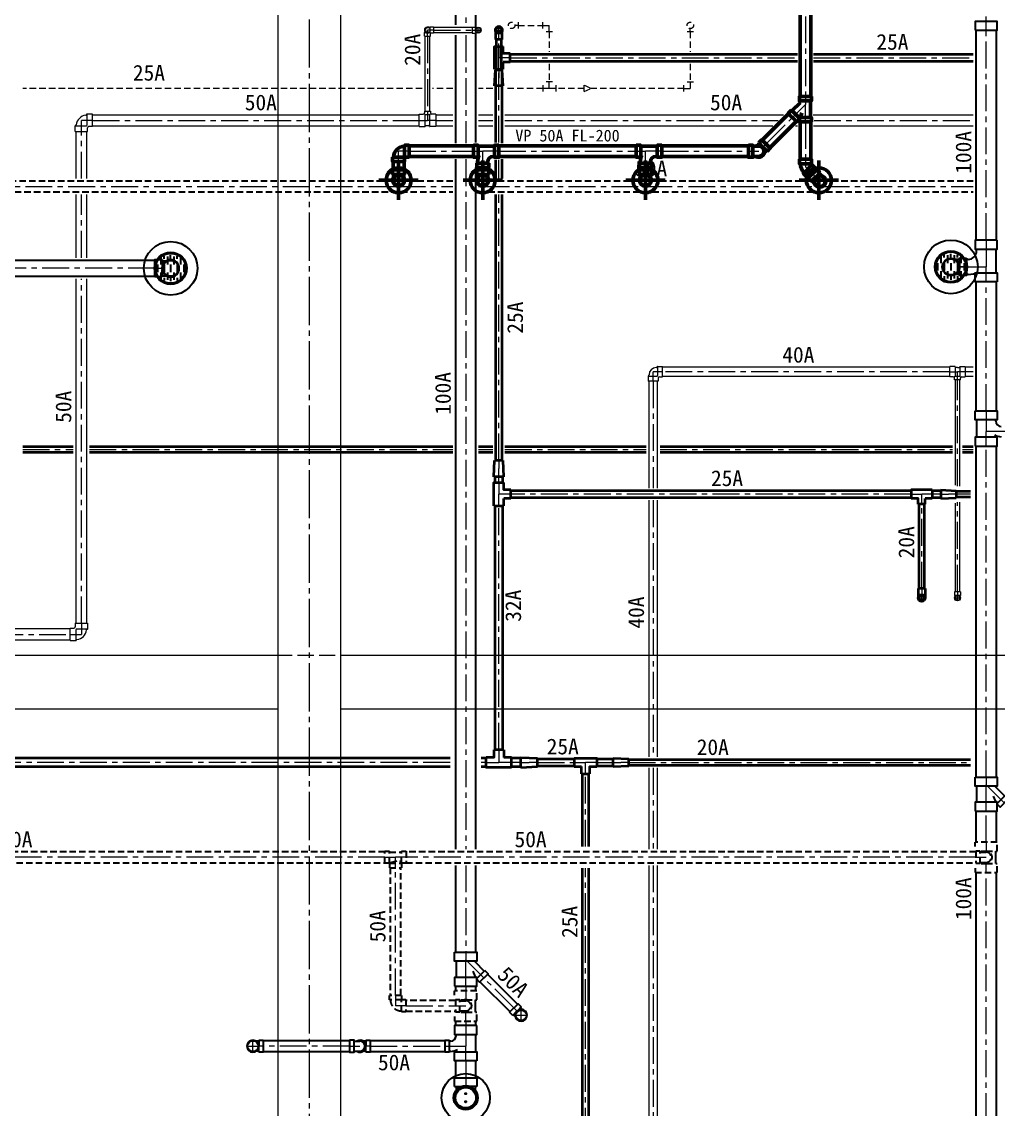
# Model space of a CAD drawing. Units: millimetres at full size. Extents: x -12803 to 120774, y -9413 to 101127.
# Drawn here: x 20602 to 26063, y 19707 to 25788 of the extents above; entities that cross this region are included whole.
import ezdxf
from ezdxf.enums import TextEntityAlignment as Align

# ---------------------------------------------------------------- set-up
doc = ezdxf.new("R2010")
doc.units = ezdxf.units.MM
doc.header["$LTSCALE"] = 30
for name, pattern in [('CHAIN1', [8, 5, -1, 1, -1]), ('CHAIN2', [12, 9, -1, 1, -1]), ('DASHED1', [1.8, 1.2, -0.6]), ('DASHED3', [4, 3, -1])]:
    doc.linetypes.add(name, pattern=pattern)
for name, color, linetype, lineweight in [('0-1_1-2', 7, 'Continuous', 15), ('0-9_1-1', 7, 'CHAIN2', 15), ('3-6_AIHO56-排水接続', 7, 'Continuous', 15), ('9-1_配管－汚水１：硬質塩ビ管（ＤＶ）', 2, 'Continuous', 30), ('9-2_配管－給湯１２：ＨＴＬＰ（ＵＸ）', 3, 'Continuous', 20), ('9-3_配管－給水３：ＶＬＰ(ＶＤ)', 7, 'Continuous', 15), ('9-4_配管－ガス３：ねじ込み', 3, 'Continuous', 20)]:
    doc.layers.add(name, color=color, linetype=linetype, lineweight=lineweight)
doc.styles.add('ＭＳ ゴシック', font='')
doc.styles.get('ＭＳ ゴシック').set_extended_font_data('MS Gothic')

# ---------------------------------------------------------------- blocks, each defined once
blk = doc.blocks.new('グループ部品-701')
at = {"layer": '3-6_AIHO56-排水接続', "color": 1, "lineweight": 60}
for p, q in [((22710, 24791.26), (22710, 25011.26)), ((23180, 24791.26), (23180, 25011.26)), ((24090, 24791.26), (24090, 25011.26)), ((25060, 24791.26), (25060, 25011.26)), ((22600, 24901.26), (22820, 24901.26)), ((23070, 24901.26), (23290, 24901.26)), ((23980, 24901.26), (24200, 24901.26)), ((24950, 24901.26), (25170, 24901.26))]:
    blk.add_line(p, q, dxfattribs=at)
for centre in [(22710, 24901.26), (23180, 24901.26), (24090, 24901.26), (25060, 24901.26)]:
    blk.add_circle(centre, 70, dxfattribs=at)

msp = doc.modelspace()

# ---------------------------------------------------------------- linework, layer by layer
at = {"layer": '0-1_1-2'}
for p, q in [((22035, 26371.26), (22035, 18871.26)), ((22385, 26371.26), (22385, 18871.26)), ((16385, 22246.26), (22035, 22246.26)), ((22385, 22246.26), (27035, 22246.26)), ((16385, 21946.26), (22035, 21946.26)), ((22385, 21946.26), (27035, 21946.26))]:
    msp.add_line(p, q, dxfattribs=at)
at = {"layer": '0-1_1-2', "linetype": 'DASHED3'}
msp.add_line((19985, 22246.26), (27410, 22246.26), dxfattribs=at)
at = {"layer": '0-9_1-1'}
msp.add_line((22210, 31201.26), (22210, 7187.12), dxfattribs=at)
at = {"layer": '9-1_配管－汚水１：硬質塩ビ管（ＤＶ）', "color": 1, "lineweight": 60}
for p, q in [((24955, 27017.91), (24955, 25369.82)), ((25015, 25369.82), (25015, 27017.91)), ((24909.62, 25289.89), (24956.4, 25336.66)), ((24956.4, 25336.66), (24956.4, 25344.82)), ((25013.6, 25344.82), (25013.6, 25252.82)), ((24890.95, 25273.2), (24743.6, 25125.85)), ((24953.53, 25245.97), (24906.16, 25293.35)), ((24950.07, 25249.44), (24956.4, 25255.77)), ((24956.4, 25255.77), (24965.58, 25277.94)), ((24956.4, 25252.82), (24956.4, 25255.77)), ((24786.03, 25083.42), (24933.38, 25230.77)), ((24955, 25227.82), (24955, 25019.26)), ((25015, 25019.26), (25015, 25227.82)), ((24723.45, 25110.65), (24741.13, 25128.32)), ((22768, 25030.12), (22768, 25097.12)), ((23129, 25093.62), (22768, 25093.62)), ((23246, 25092.22), (23154, 25092.22)), ((24039, 25093.62), (23271, 25093.62)), ((24156, 25092.22), (24064, 25092.22)), ((24665.81, 25093.62), (24181, 25093.62)), ((24690.81, 25092.12), (24723.81, 25092.12)), ((24726.99, 25107.11), (24716.1, 25096.23)), ((24723.45, 25110.65), (24743.06, 25091.03)), ((24770.83, 25063.27), (24751.22, 25082.88)), ((24767.29, 25066.8), (24756.41, 25055.92)), ((22676.5, 25030.62), (22743.5, 25030.62)), ((22680, 25005.62), (22680, 24959.26)), ((22740, 24959.26), (22740, 25005.62)), ((22743.5, 25005.62), (22743.5, 25030.62)), ((22768, 25033.62), (23129, 25033.62)), ((23146.5, 24997.62), (23213.5, 24997.62)), ((23151.33, 25005.21), (23151.33, 24997.62)), ((23154, 25035.02), (23157.64, 25035.02)), ((23208.52, 25005.1), (23208.52, 24997.62)), ((23238.44, 25035.02), (23246, 25035.02)), ((23271, 25033.62), (24039, 25033.62)), ((24056.5, 24997.62), (24123.5, 24997.62)), ((24061.33, 25005.21), (24061.33, 24997.62)), ((24064, 25035.02), (24067.64, 25035.02)), ((24118.52, 25005.1), (24118.52, 24997.62)), ((24148.44, 25035.02), (24156, 25035.02)), ((24181, 25033.62), (24665.81, 25033.62)), ((24690.81, 25035.12), (24723.81, 25035.12)), ((22676.5, 24934.26), (22676.5, 24959.26)), ((22676.5, 24934.26), (22704.23, 24934.26)), ((22681.5, 24934.26), (22681.5, 24918.87)), ((22743.5, 24934.26), (22715.77, 24934.26)), ((22738.5, 24934.26), (22738.5, 24918.87)), ((23146.5, 24934.26), (23146.5, 24959.26)), ((23146.5, 24934.26), (23174.23, 24934.26)), ((23150, 24972.62), (23150, 24959.26)), ((23151.5, 24934.26), (23151.5, 24918.87)), ((23213.5, 24934.26), (23185.77, 24934.26)), ((23208.5, 24934.26), (23208.5, 24918.87)), ((23210, 24959.26), (23210, 24972.62)), ((24056.5, 24934.26), (24056.5, 24959.26)), ((24056.5, 24934.26), (24084.23, 24934.26)), ((24060, 24972.62), (24060, 24959.26)), ((24061.5, 24934.26), (24061.5, 24918.87)), ((24123.5, 24934.26), (24095.77, 24934.26)), ((24118.5, 24934.26), (24118.5, 24918.87)), ((24120, 24959.26), (24120, 24972.62)), ((25045.46, 24958.23), (25036.62, 24967.07)), ((25065.61, 24943.03), (25043.96, 24921.38)), ((25062.07, 24939.49), (25072.96, 24928.61)), ((24994.19, 24924.65), (25003.03, 24915.81)), ((25018.23, 24895.65), (25000.56, 24913.33)), ((25018.23, 24895.65), (25039.88, 24917.3)), ((25021.77, 24899.19), (25032.65, 24888.3))]:
    msp.add_line(p, q, dxfattribs=at)
at = {"layer": '9-1_配管－汚水１：硬質塩ビ管（ＤＶ）', "color": 7, "linetype": 'CHAIN1', "lineweight": 15}
for p, q in [((24985, 27017.91), (24985, 25369.82)), ((23085, 26951.43), (23085, 25769.86)), ((25995.53, 25740.16), (25995.53, 25818.14)), ((25995.53, 24567.17), (25995.53, 25740.16)), ((23085, 25712.66), (23085, 25108.62)), ((24985, 25369.82), (24985, 25324.82)), ((24912.17, 25251.98), (24985, 25324.82)), ((24985, 25227.82), (24985, 25324.82)), ((24764.82, 25104.63), (24912.17, 25251.98)), ((24985, 25227.82), (24985, 25019.26)), ((22710, 25005.62), (22710, 25063.62)), ((22768, 25063.62), (22710, 25063.62)), ((22768, 25063.62), (23129, 25063.62)), ((23129, 25063.62), (23180, 25063.62)), ((23271, 25063.62), (23180, 25063.62)), ((23180, 24972.62), (23180, 25063.62)), ((23271, 25063.62), (24039, 25063.62)), ((24039, 25063.62), (24090, 25063.62)), ((24181, 25063.62), (24090, 25063.62)), ((24090, 24972.62), (24090, 25063.62)), ((24181, 25063.62), (24665.81, 25063.62)), ((24665.81, 25063.62), (24723.81, 25063.62)), ((24764.82, 25104.63), (24747.49, 25087.31)), ((22710, 24959.26), (22710, 25005.62)), ((23085, 25018.62), (23085, 21160.84)), ((24985, 25019.26), (24985, 24976.26)), ((22710, 24959.26), (22710, 24931.26)), ((22710, 24865.26), (22710, 24937.26)), ((23180, 24959.26), (23180, 24972.62)), ((23180, 24959.26), (23180, 24931.26)), ((23180, 24865.26), (23180, 24937.26)), ((24090, 24959.26), (24090, 24972.62)), ((24090, 24959.26), (24090, 24931.26)), ((24090, 24865.26), (24090, 24937.26)), ((25015.41, 24945.86), (24985, 24976.26)), ((25015.41, 24945.86), (25024.24, 24937.02)), ((25024.24, 24937.02), (25044.04, 24917.22)), ((25065.26, 24860.01), (25065.26, 24932.01)), ((22674, 24901.26), (22746, 24901.26)), ((23144, 24901.26), (23216, 24901.26)), ((24054, 24901.26), (24126, 24901.26)), ((25029.26, 24896.01), (25101.26, 24896.01)), ((25080.67, 24866.26), (25923.53, 24866.26)), ((25995.53, 24567.16), (25995.53, 24417.19)), ((21347, 24409.18), (18794.65, 24409.18)), ((21347, 24409.18), (21390.5, 24409.18)), ((25886.41, 24417.19), (25842.91, 24417.19)), ((25845.53, 24417.19), (25995.53, 24417.19)), ((25995.53, 24334.21), (25995.53, 24417.19)), ((25995.53, 23612.24), (25995.53, 24334.22)), ((25995.53, 23612.24), (25995.53, 23496.26)), ((25995.53, 23414.28), (25995.53, 23496.26)), ((26110.53, 23496.26), (25995.53, 23496.26)), ((25995.53, 21563.62), (25995.53, 23414.28)), ((25995.53, 21563.62), (25995.53, 21521.62)), ((25995.53, 21373.65), (25995.53, 21521.62)), ((26096.64, 21420.53), (25995.53, 21521.62)), ((25995.53, 21199.82), (25995.53, 21373.65)), ((25995.53, 21199.82), (25995.53, 21149.34)), ((22633.59, 21115.84), (19763.22, 21115.84)), ((22633.59, 21115.84), (22692.59, 21115.84)), ((22751.59, 21115.84), (22692.59, 21115.84)), ((22692.59, 21056.84), (22692.59, 21115.84)), ((25937.53, 21115.84), (22751.59, 21115.84)), ((25937.53, 21115.84), (25995.53, 21115.84)), ((22692.59, 20343.53), (22692.59, 21056.84)), ((23085, 21070.84), (23085, 20584.53)), ((25995.53, 21030.86), (25995.53, 21082.34)), ((25995.53, 17007.18), (25995.53, 21030.86)), ((23085, 20584.53), (23085, 20542.53)), ((23085, 20394.53), (23085, 20542.53)), ((23186.12, 20441.41), (23085, 20542.53)), ((23353.99, 20273.54), (23186.12, 20441.41)), ((23085, 20394.53), (23085, 20369.53)), ((22692.59, 20343.53), (22692.59, 20285.53)), ((23085, 20369.53), (23085, 20319.03)), ((22750.59, 20285.53), (22692.59, 20285.53)), ((22750.59, 20285.53), (23027, 20285.53)), ((23027, 20285.53), (23085, 20285.53)), ((23085, 20200.53), (23085, 20252.03)), ((23353.99, 20273.54), (23373.79, 20253.74)), ((23395, 20196.53), (23395, 20268.53)), ((23085, 20200.53), (23085, 20175.53)), ((23359, 20232.53), (23431, 20232.53)), ((23085, 20175.53), (23085, 20059.53)), ((21895, 20023.53), (21895, 20095.53)), ((21859, 20059.53), (21931, 20059.53)), ((21953, 20059.53), (21925, 20059.53)), ((22435.3, 20059.53), (21953, 20059.53)), ((22435.3, 20059.53), (22493.3, 20059.53)), ((22551.3, 20059.53), (22526.8, 20059.53)), ((22551.3, 20059.53), (22970, 20059.53)), ((22970, 20059.53), (23085, 20059.53)), ((23085, 19977.53), (23085, 20059.53)), ((23085, 19977.53), (23085, 19883.54)), ((23085, 19883.54), (23085, 19828.54))]:
    msp.add_line(p, q, dxfattribs=at)
at = {"layer": '9-1_配管－汚水１：硬質塩ビ管（ＤＶ）'}
for p, q in [((23028, 26951.43), (23028, 25769.86)), ((23142, 25757.59), (23142, 26951.43)), ((23142, 25112.12), (23142, 25724.94)), ((25938.53, 25740.16), (25938.53, 24567.17)), ((26052.53, 24567.17), (26052.53, 25740.16)), ((23028, 25712.66), (23028, 25108.62)), ((23028, 25018.62), (23028, 21160.84)), ((23142, 21160.84), (23142, 24972.62)), ((25941.62, 24505.52), (25941.62, 24517.19)), ((26049.42, 24517.19), (26049.42, 24384.19)), ((21347, 24453.68), (18794.65, 24453.68)), ((21379.33, 24472.05), (21379.33, 24430.3)), ((21387, 24457.68), (21387, 24416.13)), ((21387, 24451.18), (21410.75, 24451.18)), ((21397.89, 24461.81), (21397.89, 24476.45)), ((21416.44, 24475.59), (21416.44, 24430.3)), ((21416.44, 24444.18), (21416.44, 24447.91)), ((21435, 24461.81), (21435, 24481.81)), ((21453.56, 24475.59), (21453.56, 24430.3)), ((21453.56, 24444.18), (21453.56, 24447.91)), ((21472.11, 24461.81), (21472.11, 24476.45)), ((21490.67, 24472.05), (21490.67, 24430.3)), ((25742.74, 24480.06), (25742.74, 24438.31)), ((25761.3, 24469.82), (25761.3, 24484.46)), ((25779.85, 24483.6), (25779.85, 24438.31)), ((25779.85, 24452.19), (25779.85, 24455.92)), ((25798.41, 24469.82), (25798.41, 24489.82)), ((25816.96, 24483.6), (25816.96, 24438.31)), ((25816.96, 24452.19), (25816.96, 24455.92)), ((25846.41, 24459.19), (25822.66, 24459.19)), ((25835.52, 24469.82), (25835.52, 24484.46)), ((25846.41, 24465.69), (25886.41, 24465.69)), ((25846.41, 24465.69), (25846.41, 24424.14)), ((25854.08, 24480.06), (25854.08, 24438.31)), ((25885.53, 24368.69), (25885.53, 24465.69)), ((25895.38, 24459.28), (25885.53, 24459.28)), ((21360.78, 24430.06), (21360.78, 24388.31)), ((21379.33, 24385.9), (21379.33, 24344.15)), ((21387, 24360.68), (21387, 24402.24)), ((21397.89, 24430.06), (21397.89, 24388.31)), ((21416.44, 24385.9), (21416.44, 24344.15)), ((21435, 24430.06), (21435, 24388.31)), ((21453.56, 24385.9), (21453.56, 24344.15)), ((21472.11, 24430.06), (21472.11, 24388.31)), ((21490.67, 24385.9), (21490.67, 24344.15)), ((21509.22, 24430.06), (21509.22, 24388.31)), ((25724.19, 24438.07), (25724.19, 24396.32)), ((25742.74, 24393.92), (25742.74, 24352.17)), ((25761.3, 24438.07), (25761.3, 24396.32)), ((25779.85, 24393.92), (25779.85, 24352.17)), ((25798.41, 24438.07), (25798.41, 24396.32)), ((25816.96, 24393.92), (25816.96, 24352.17)), ((25835.52, 24438.07), (25835.52, 24396.32)), ((25846.41, 24368.69), (25846.41, 24410.25)), ((25854.08, 24393.92), (25854.08, 24352.17)), ((25872.63, 24438.07), (25872.63, 24396.32)), ((25941.62, 24384.19), (25941.62, 24384.64)), ((18794.65, 24364.68), (21347, 24364.68)), ((21387, 24360.68), (21347, 24360.68)), ((21387, 24367.18), (21410.75, 24367.18)), ((21397.89, 24356.56), (21397.89, 24341.92)), ((21416.44, 24374.18), (21416.44, 24370.45)), ((21435, 24356.56), (21435, 24336.56)), ((21453.56, 24374.18), (21453.56, 24370.45)), ((21472.11, 24356.56), (21472.11, 24341.92)), ((25761.3, 24364.57), (25761.3, 24349.93)), ((25779.85, 24382.19), (25779.85, 24378.46)), ((25798.41, 24364.57), (25798.41, 24344.57)), ((25816.96, 24382.19), (25816.96, 24378.46)), ((25846.41, 24375.19), (25822.66, 24375.19)), ((25835.52, 24364.57), (25835.52, 24349.93)), ((25895.49, 24374.88), (25885.53, 24374.88)), ((25938.53, 24334.22), (25938.53, 23612.24)), ((26052.53, 23612.24), (26052.53, 24334.22)), ((25941.63, 23562.26), (25941.63, 23464.26)), ((26049.43, 23554.71), (26049.43, 23562.26)), ((26049.43, 23464.26), (26049.43, 23473.91)), ((25938.53, 23414.28), (25938.53, 21563.62)), ((26052.53, 21563.62), (26052.53, 23414.28)), ((25941.63, 21513.62), (25941.63, 21423.62)), ((26049.43, 21508.17), (26049.43, 21513.62)), ((26099.19, 21458.41), (26049.43, 21508.17)), ((26049.43, 21427.28), (26036.92, 21457.46)), ((26049.43, 21423.62), (26049.43, 21427.28)), ((26058.74, 21417.96), (26049.43, 21427.28)), ((26055.28, 21414.5), (26102.65, 21461.87)), ((25938.53, 21373.65), (25938.53, 21199.82)), ((26052.53, 21199.82), (26052.53, 21373.65)), ((23028, 21070.84), (23028, 20584.53)), ((23142, 20584.53), (23142, 21070.84)), ((25938.53, 21030.86), (25938.53, 17007.18)), ((26052.53, 17007.18), (26052.53, 21030.86)), ((23031.1, 20534.53), (23031.1, 20444.53)), ((23138.9, 20529.07), (23138.9, 20534.53)), ((23188.66, 20479.31), (23138.9, 20529.07)), ((23138.9, 20448.18), (23126.4, 20478.36)), ((23138.9, 20444.53), (23138.9, 20448.18)), ((23148.22, 20438.86), (23138.9, 20448.18)), ((23144.75, 20435.4), (23192.13, 20482.77)), ((23375.2, 20294.75), (23207.33, 20462.62)), ((23164.9, 20420.2), (23332.77, 20252.32)), ((23347.98, 20232.17), (23330.3, 20249.85)), ((23347.98, 20232.17), (23367.59, 20251.78)), ((23395.35, 20279.55), (23375.74, 20259.94)), ((23391.82, 20276.01), (23402.7, 20265.13)), ((23351.51, 20235.71), (23362.4, 20224.82)), ((21928, 20088.03), (21912.61, 20088.03)), ((21928, 20093.03), (21953, 20093.03)), ((21928, 20093.03), (21928, 20062.41)), ((22435.3, 20089.53), (21953, 20089.53)), ((22460.3, 20088.03), (22493.3, 20088.03)), ((22526.3, 20088.03), (22510.91, 20088.03)), ((22526.3, 20093.03), (22551.3, 20093.03)), ((22526.3, 20093.03), (22526.3, 20065.29)), ((22970, 20089.53), (22551.3, 20089.53)), ((22995, 20026.03), (22995, 20093.03)), ((23001.18, 20088.05), (22995, 20088.05)), ((23031.1, 20117.97), (23031.1, 20125.53)), ((23138.9, 20125.53), (23138.9, 20027.53)), ((21928, 20031.03), (21912.61, 20031.03)), ((21928, 20026.03), (21928, 20056.64)), ((21953, 20029.53), (22435.3, 20029.53)), ((22460.3, 20031.03), (22493.3, 20031.03)), ((22526.3, 20031.03), (22510.91, 20031.03)), ((22526.3, 20026.03), (22526.3, 20053.76)), ((22551.3, 20029.53), (22970, 20029.53)), ((23001.28, 20030.85), (22995, 20030.85)), ((23031.1, 20027.53), (23031.1, 20037.17)), ((23028, 19977.53), (23028, 19883.54)), ((23142, 19883.54), (23142, 19977.53)), ((23023, 19833.54), (23023, 19883.54)), ((23023, 19833.54), (23085, 19833.54)), ((23032, 19833.54), (23032, 19803.71)), ((23147, 19833.54), (23085, 19833.54)), ((23138, 19833.54), (23138, 19803.71))]:
    msp.add_line(p, q, dxfattribs=at)
at = {"layer": '9-1_配管－汚水１：硬質塩ビ管（ＤＶ）', "linetype": 'DASHED1'}
for p, q in [((22676.88, 24896.26), (18942.59, 24896.26)), ((23013, 24896.26), (22743.12, 24896.26)), ((24056.88, 24896.26), (23213.12, 24896.26)), ((25017.62, 24896.26), (24123.12, 24896.26)), ((25024.69, 24896.26), (25018.84, 24896.26)), ((25923.53, 24896.26), (25098.76, 24896.26)), ((18942.59, 24836.26), (23013, 24836.26)), ((23157, 24836.26), (25923.53, 24836.26)), ((26057.53, 21199.84), (25933.53, 21199.84)), ((25933.53, 21175.84), (25933.53, 21199.84)), ((26057.53, 21149.84), (26057.53, 21199.84)), ((22633.59, 21145.84), (19763.22, 21145.84)), ((22633.59, 21149.34), (22658.59, 21149.34)), ((22633.59, 21082.34), (22633.59, 21149.34)), ((22658.59, 21082.34), (22658.59, 21149.34)), ((22658.59, 21144.44), (22726.59, 21144.44)), ((22665.29, 21087.24), (22716.93, 21101.6)), ((25937.53, 21145.84), (22751.59, 21145.84)), ((25962.53, 21144.34), (25995.53, 21144.34)), ((25967.53, 21149.84), (25995.53, 21149.84)), ((25995.53, 21149.84), (26057.53, 21149.84)), ((26049.43, 21115.84), (26049.43, 21149.84)), ((26049.43, 21080.84), (26049.43, 21115.84)), ((19763.22, 21085.84), (22633.59, 21085.84)), ((22658.59, 21082.34), (22633.59, 21082.34)), ((22658.59, 21087.24), (22665.29, 21087.24)), ((22658.59, 21082.34), (22726.59, 21082.34)), ((22662.59, 21056.84), (22662.59, 20343.53)), ((22726.59, 21082.34), (22718.72, 21097.13)), ((22722.59, 20343.53), (22722.59, 21056.84)), ((22726.09, 21082.34), (22726.09, 21056.84)), ((22751.59, 21085.84), (25937.53, 21085.84)), ((25933.53, 21055.84), (25933.53, 21030.84)), ((25962.53, 21087.34), (25995.53, 21087.34)), ((25967.53, 21080.84), (25995.53, 21080.84)), ((25995.53, 21080.84), (26057.53, 21080.84)), ((26057.53, 21030.84), (26057.53, 21080.84)), ((25933.53, 21030.84), (26057.53, 21030.84)), ((23028, 20394.53), (23028, 20369.53)), ((23142, 20369.53), (23142, 20394.53)), ((22726.09, 20343.53), (22659.09, 20343.53)), ((22750.59, 20319.03), (22725.59, 20319.03)), ((22725.59, 20252.03), (22725.59, 20319.03)), ((23027, 20315.53), (22750.59, 20315.53)), ((23147, 20369.53), (23023, 20369.53)), ((23023, 20345.53), (23023, 20369.53)), ((23052, 20314.03), (23085, 20314.03)), ((23057, 20319.53), (23085, 20319.53)), ((23085, 20319.53), (23147, 20319.53)), ((23138.9, 20285.53), (23138.9, 20319.53)), ((23147, 20319.53), (23147, 20369.53)), ((22750.59, 20255.53), (23027, 20255.53)), ((23052, 20257.03), (23085, 20257.03)), ((23057, 20250.53), (23085, 20250.53)), ((23085, 20250.53), (23147, 20250.53)), ((23138.9, 20250.53), (23138.9, 20285.53)), ((23147, 20200.53), (23147, 20250.53)), ((23023, 20225.53), (23023, 20200.53)), ((23023, 20200.53), (23147, 20200.53)), ((23028, 20200.53), (23028, 20175.53)), ((23142, 20175.53), (23142, 20200.53))]:
    msp.add_line(p, q, dxfattribs=at)
at = {"layer": '9-1_配管－汚水１：硬質塩ビ管（ＤＶ）'}
for points in [[(25933.53, 25740.14), (26057.53, 25740.14), (26057.53, 25790.14), (25933.53, 25790.14)], [(26057.53, 24567.19), (25933.53, 24567.19), (25933.53, 24517.19), (26057.53, 24517.19)], [(26057.53, 24334.19), (25933.53, 24334.19), (25933.53, 24384.19), (26057.53, 24384.19)], [(25933.53, 23612.26), (26057.53, 23612.26), (26057.53, 23562.26), (25933.53, 23562.26)], [(25933.53, 23414.26), (26057.53, 23414.26), (26057.53, 23464.26), (25933.53, 23464.26)], [(25933.53, 21563.62), (26057.53, 21563.62), (26057.53, 21513.62), (25933.53, 21513.62)], [(25933.53, 21373.62), (26057.53, 21373.62), (26057.53, 21423.62), (25933.53, 21423.62)], [(23023, 20584.53), (23147, 20584.53), (23147, 20534.53), (23023, 20534.53)], [(23023, 20394.53), (23147, 20394.53), (23147, 20444.53), (23023, 20444.53)], [(23147, 20175.53), (23023, 20175.53), (23023, 20125.53), (23147, 20125.53)], [(22435.3, 20093.03), (22435.3, 20026.03), (22460.3, 20026.03), (22460.3, 20093.03)], [(23147, 19977.53), (23023, 19977.53), (23023, 20027.53), (23147, 20027.53)]]:
    msp.add_lwpolyline(points, close=True, dxfattribs=at)
at = {"layer": '9-1_配管－汚水１：硬質塩ビ管（ＤＶ）', "color": 1, "lineweight": 60}
for points in [[(25018.5, 25369.82), (24951.5, 25369.82), (24951.5, 25344.82), (25018.5, 25344.82)], [(25018.5, 25227.82), (24951.5, 25227.82), (24951.5, 25252.82), (25018.5, 25252.82)], [(23129, 25097.12), (23129, 25030.12), (23154, 25030.12), (23154, 25097.12)], [(23271, 25097.12), (23271, 25030.12), (23246, 25030.12), (23246, 25097.12)], [(24039, 25097.12), (24039, 25030.12), (24064, 25030.12), (24064, 25097.12)], [(24181, 25097.12), (24181, 25030.12), (24156, 25030.12), (24156, 25097.12)], [(24665.81, 25097.12), (24665.81, 25030.12), (24690.81, 25030.12), (24690.81, 25097.12)], [(24951.5, 25019.26), (24951.5, 24993.9), (25018.5, 24993.9), (25018.5, 25019.26)], [(25039.09, 24969.55), (25021.16, 24987.48), (24973.79, 24940.1), (24991.72, 24922.17)]]:
    msp.add_lwpolyline(points, close=True, dxfattribs=at)
for points in [[(24953.53, 25245.97), (24935.86, 25228.3), (24888.48, 25275.67), (24906.16, 25293.35)], [(24741.13, 25128.32), (24788.51, 25080.95), (24770.83, 25063.27)], [(22768, 25030.12), (22743, 25030.12), (22743, 25097.12), (22768, 25097.12)], [(22743.5, 25005.62), (22676.5, 25005.62), (22676.5, 25030.62)], [(23146.5, 24997.62), (23146.5, 24972.62), (23213.5, 24972.62), (23213.5, 24997.62)], [(24056.5, 24997.62), (24056.5, 24972.62), (24123.5, 24972.62), (24123.5, 24997.62)], [(22676.5, 24959.26), (22743.5, 24959.26), (22743.5, 24934.26)], [(23146.5, 24959.26), (23213.5, 24959.26), (23213.5, 24934.26)], [(24056.5, 24959.26), (24123.5, 24959.26), (24123.5, 24934.26)], [(25000.56, 24913.33), (25047.93, 24960.71), (25065.61, 24943.03)]]:
    msp.add_lwpolyline(points, dxfattribs=at)
at = {"layer": '9-1_配管－汚水１：硬質塩ビ管（ＤＶ）', "color": 7, "linetype": 'CHAIN1', "lineweight": 15}
for points in [[(18942.59, 24866.26), (22710, 24866.26), (23013, 24866.26)], [(23157, 24866.26), (23180, 24866.26), (24090, 24866.26), (25049.84, 24866.26)]]:
    msp.add_lwpolyline(points, dxfattribs=at)
at = {"layer": '9-1_配管－汚水１：硬質塩ビ管（ＤＶ）'}
for points in [[(21347, 24360.68), (21347, 24457.68), (21387, 24457.68)], [(25885.53, 24368.69), (25845.53, 24368.69), (25845.53, 24465.69), (25885.53, 24465.69)], [(25886.41, 24465.69), (25886.41, 24368.69), (25846.41, 24368.69)], [(26055.28, 21414.5), (26072.95, 21396.82), (26120.33, 21444.2), (26102.65, 21461.87)], [(23144.75, 20435.4), (23162.43, 20417.72), (23209.8, 20465.1), (23192.13, 20482.77)], [(23330.3, 20249.85), (23377.68, 20297.23), (23395.35, 20279.55)], [(21953, 20093.03), (21953, 20026.03), (21928, 20026.03)], [(22551.3, 20093.03), (22551.3, 20026.03), (22526.3, 20026.03)], [(22995, 20026.03), (22970, 20026.03), (22970, 20093.03), (22995, 20093.03)], [(23023, 19883.54), (23147, 19883.54), (23147, 19833.54)]]:
    msp.add_lwpolyline(points, dxfattribs=at)
at = {"layer": '9-1_配管－汚水１：硬質塩ビ管（ＤＶ）', "linetype": 'DASHED1'}
for points in [[(22751.59, 21149.34), (22751.59, 21082.34), (22726.59, 21082.34)], [(22726.59, 21082.34), (22726.59, 21149.34), (22751.59, 21149.34)], [(22659.09, 21082.34), (22659.09, 21056.84), (22726.09, 21056.84)], [(22726.09, 20343.53), (22726.09, 20318.53), (22659.09, 20318.53), (22659.09, 20343.53)], [(22750.59, 20319.03), (22750.59, 20252.03), (22725.59, 20252.03)]]:
    msp.add_lwpolyline(points, dxfattribs=at)
for points in [[(25937.53, 21149.34), (25937.53, 21082.34), (25962.53, 21082.34), (25962.53, 21149.34)], [(23027, 20319.03), (23027, 20252.03), (23052, 20252.03), (23052, 20319.03)]]:
    msp.add_lwpolyline(points, close=True, dxfattribs=at)
at = {"layer": '9-1_配管－汚水１：硬質塩ビ管（ＤＶ）', "color": 1, "lineweight": 60}
for centre in [(22710, 24901.26), (23180, 24901.26), (24090, 24901.26), (25065.26, 24896.01)]:
    msp.add_circle(centre, 30, dxfattribs=at)
at = {"layer": '9-1_配管－汚水１：硬質塩ビ管（ＤＶ）'}
for centre, radius in [((25798.41, 24417.19), 150), ((21435, 24409.18), 150), ((25798.41, 24417.19), 90), ((21435, 24409.18), 90), ((21435, 24409.18), 83.5), ((21435, 24409.18), 44.5), ((25798.41, 24417.19), 83.5), ((25798.41, 24417.19), 48.5), ((25798.41, 24417.19), 44.5), ((23395, 20232.53), 30), ((21895, 20059.53), 30), ((23085, 19771.54), 135), ((23085, 19771.54), 67.5), ((23085, 19771.54), 61), ((23085, 19771.54), 57), ((23085, 19794.04), 3.38), ((23085, 19749.04), 3.38)]:
    msp.add_circle(centre, radius, dxfattribs=at)
at = {"layer": '9-1_配管－汚水１：硬質塩ビ管（ＤＶ）', "color": 1, "lineweight": 60}
for centre, radius, start, end in [((22743, 25030.62), 61.5, 90, 180), ((24723.81, 25063.62), 33.5, 238.29293, 121.70707), ((24723.81, 25063.62), 28.5, 270, 90), ((22743, 25030.62), 4.5, 90, 180), ((23226.13, 25005.21), 74.8, 150, 180), ((23238.44, 25005.1), 29.92, 90, 180), ((24136.13, 25005.21), 74.8, 150, 180), ((24148.44, 25005.1), 29.92, 90, 180), ((25028.46, 24994.26), 71.96, 180, 225), ((25028.46, 24994.26), 14.96, 180, 225), ((22710, 24901.26), 33.5, 0, 180), ((23180, 24901.26), 33.5, 0, 180), ((24090, 24901.26), 33.5, 0, 180), ((22710, 24901.26), 33.5, 180, 270), ((22710, 24901.26), 33.5, 270, 0), ((23180, 24901.26), 33.5, 180, 270), ((23180, 24901.26), 33.5, 270, 0), ((24090, 24901.26), 33.5, 180, 270), ((24090, 24901.26), 33.5, 270, 0), ((25065.26, 24896.01), 33.5, 90, 180), ((25065.26, 24896.01), 33.5, 180, 270), ((25065.26, 24896.01), 33.5, 0, 90), ((25065.26, 24896.01), 33.5, 270, 0)]:
    msp.add_arc(centre, radius, start, end, dxfattribs=at)
at = {"layer": '9-1_配管－汚水１：硬質塩ビ管（ＤＶ）'}
for centre, radius, start, end in [((25895.38, 24505.52), 46.24, 270, 0), ((21435, 24409.18), 48.5, 90, 270), ((21435, 24409.18), 48.5, 0, 90), ((21435, 24409.18), 48.5, 270, 0), ((25895.49, 24490.48), 115.6, 270, 300), ((26079.35, 23554.71), 29.92, 180, 270), ((26079.24, 23542.39), 74.8, 240, 270), ((23395, 20232.53), 33.5, 90, 180), ((23395, 20232.53), 33.5, 0, 90), ((23395, 20232.53), 33.5, 180, 270), ((23395, 20232.53), 33.5, 270, 0), ((21895, 20059.53), 33.5, 90, 180), ((21895, 20059.53), 33.5, 270, 90), ((22493.3, 20059.53), 33.5, 238.29293, 121.70707), ((22493.3, 20059.53), 28.5, 270, 90), ((23001.18, 20117.97), 29.92, 270, 0), ((21895, 20059.53), 33.5, 180, 270), ((23001.28, 20105.65), 74.8, 270, 300), ((23085, 19771.54), 62, 0, 180), ((23085, 19771.54), 62, 180, 270), ((23085, 19771.54), 62, 270, 0)]:
    msp.add_arc(centre, radius, start, end, dxfattribs=at)
at = {"layer": '9-1_配管－汚水１：硬質塩ビ管（ＤＶ）', "linetype": 'DASHED1'}
for centre, radius, start, end in [((25995.53, 21115.84), 33.5, 238.29293, 121.70707), ((25995.53, 21115.84), 28.5, 270, 90), ((22725.59, 20318.53), 61.5, 180, 270), ((22725.59, 20318.53), 4.5, 180, 270), ((23085, 20285.53), 33.5, 238.29293, 121.70707), ((23085, 20285.53), 28.5, 270, 90)]:
    msp.add_arc(centre, radius, start, end, dxfattribs=at)
at = {"layer": '9-2_配管－給湯１２：ＨＴＬＰ（ＵＸ）'}
for p, q in [((22854.16, 25706.76), (22854.16, 25727.52)), ((22854.32, 25728.06), (22860.67, 25728.06)), ((22854.75, 25728.43), (22857.93, 25729.9)), ((22881.27, 25753.56), (22870.81, 25753.56)), ((22881.27, 25728.96), (22870.81, 25728.96)), ((22880.96, 25728.06), (22882.33, 25728.06)), ((22883.65, 25757.33), (22882.18, 25754.15)), ((22883.65, 25725.2), (22882.18, 25728.38)), ((22884.02, 25757.76), (22884.02, 25724.77)), ((22905.31, 25757.91), (22884.55, 25757.91)), ((23120.5, 25754.86), (22905.31, 25754.86)), ((22905.31, 25727.66), (23120.5, 25727.66)), ((23120.5, 25757.91), (23141.26, 25757.91)), ((23141.8, 25757.76), (23141.8, 25751.41)), ((23141.8, 25731.12), (23141.8, 25724.77)), ((23142.17, 25757.33), (23143.63, 25754.15)), ((23142.17, 25725.2), (23143.63, 25728.38)), ((22857.21, 25706.76), (22857.21, 25288.66)), ((22884.41, 25288.66), (22884.41, 25706.76)), ((20964.12, 25269.99), (20962.51, 25266.1)), ((20965.5, 25267.19), (20965.5, 25208.46)), ((22824.31, 25266.41), (20998, 25266.41)), ((22824.31, 25271.06), (22846.96, 25271.06)), ((22824.31, 25201.26), (22824.31, 25271.06)), ((22854.16, 25288.66), (22854.16, 25278.26)), ((22854.16, 25288.66), (22887.46, 25288.66)), ((22861.38, 25267.36), (22854.85, 25271.43)), ((22857.89, 25203.36), (22857.89, 25266)), ((22880.24, 25267.36), (22861.38, 25267.36)), ((22880.24, 25267.36), (22886.77, 25271.43)), ((22883.74, 25203.36), (22883.74, 25266)), ((22887.46, 25288.66), (22887.46, 25278.26)), ((22917.31, 25271.06), (22894.66, 25271.06)), ((22917.31, 25271.06), (22917.31, 25201.26)), ((23013, 25266.41), (22917.31, 25266.41)), ((23236.29, 25266.41), (23157, 25266.41)), ((24862.96, 25266.41), (23304.09, 25266.41)), ((25923.53, 25266.41), (25028.6, 25266.41)), ((20901.05, 25173.96), (20901.05, 25206.46)), ((20901.98, 25207.85), (20905.86, 25209.45)), ((20903.88, 25206.46), (20963.5, 25206.46)), ((20970.55, 25173.96), (20970.55, 25194.21)), ((20998, 25201.41), (20977.75, 25201.41)), ((20998, 25205.91), (22824.31, 25205.91)), ((22824.31, 25201.26), (22857.12, 25201.26)), ((22858.44, 25202.05), (22860.65, 25206.16)), ((22862.41, 25207.21), (22879.22, 25207.21)), ((22883.19, 25202.05), (22880.98, 25206.16)), ((22917.31, 25201.26), (22884.51, 25201.26)), ((22917.31, 25205.91), (23013, 25205.91)), ((23157, 25205.91), (23236.29, 25205.91)), ((23304.09, 25205.91), (24802.46, 25205.91)), ((24929.74, 25205.91), (24940, 25205.91)), ((25030, 25205.91), (25923.53, 25205.91)), ((20901.05, 25173.96), (20970.55, 25173.96)), ((20905.55, 25173.96), (20905.55, 24911.26)), ((20966.05, 24911.26), (20966.05, 25173.96)), ((20905.55, 24821.26), (20905.55, 24468.68)), ((20966.05, 24468.68), (20966.05, 24821.26)), ((20905.55, 24349.68), (20905.55, 22424.43)), ((20966.05, 22424.43), (20966.05, 24349.68)), ((24151.97, 23853.85), (24149.65, 23853.85)), ((24153.48, 23854.88), (24155.61, 23858.78)), ((24156.93, 23859.56), (24186.04, 23859.56)), ((24158.08, 23857.34), (24158.08, 23809.07)), ((24186.04, 23802.96), (24186.04, 23859.56)), ((25792, 23855.56), (24186.04, 23855.56)), ((25820.81, 23859.51), (25792, 23859.51)), ((25792, 23803.01), (25792, 23859.51)), ((25821.58, 23857.05), (25821.58, 23807.42)), ((25824.13, 23855.1), (25822.13, 23858.74)), ((25835, 23854.06), (25825.88, 23854.06)), ((25835, 23854.06), (25844.12, 23854.06)), ((25845.87, 23855.1), (25847.87, 23858.74)), ((25848.42, 23857.05), (25848.42, 23807.42)), ((25849.19, 23859.51), (25878, 23859.51)), ((25878, 23859.51), (25878, 23803.01)), ((25923.53, 23855.56), (25878, 23855.56)), ((24104.44, 23807.07), (24104.44, 23777.96)), ((24161.04, 23777.96), (24104.44, 23777.96)), ((24109.12, 23810.52), (24105.22, 23808.39)), ((24106.95, 23807.07), (24156.08, 23807.07)), ((24108.44, 23777.96), (24108.44, 23180.16)), ((24110.15, 23812.03), (24110.15, 23814.35)), ((24157.04, 23180.16), (24157.04, 23777.96)), ((24161.04, 23796.16), (24161.04, 23777.96)), ((24167.84, 23802.96), (24186.04, 23802.96)), ((24186.04, 23806.96), (25792, 23806.96)), ((25810.4, 23803.01), (25792, 23803.01)), ((25818.4, 23785.26), (25818.4, 23795.01)), ((25851.6, 23785.26), (25818.4, 23785.26)), ((25824.86, 23805.96), (25818.7, 23802.26)), ((25821.4, 23785.26), (25821.4, 23196.09)), ((25848.6, 23191.76), (25848.6, 23785.26)), ((25851.6, 23785.26), (25851.6, 23795.01)), ((25859.6, 23803.01), (25878, 23803.01)), ((25878, 23806.96), (25923.53, 23806.96)), ((24108.44, 23112.36), (24108.44, 21676.76)), ((24157.04, 21676.76), (24157.04, 23112.36)), ((25821.4, 23096.44), (25821.4, 22600.76)), ((25848.6, 22600.76), (25848.6, 23100.76)), ((25824.85, 22579.47), (25818.51, 22579.47)), ((25818.93, 22579.1), (25822.12, 22577.63)), ((25851.49, 22579.47), (25845.15, 22579.47)), ((25851.07, 22579.1), (25847.88, 22577.63)), ((25851.65, 22600.76), (25851.65, 22580)), ((20873.6, 22392.48), (20219.43, 22392.48)), ((20873.6, 22396.98), (20893.85, 22396.98)), ((20873.6, 22327.48), (20873.6, 22396.98)), ((20901.05, 22424.43), (20901.05, 22404.18)), ((20906.1, 22330.31), (20906.1, 22389.93)), ((20966.82, 22391.93), (20908.1, 22391.93)), ((20969.62, 22390.54), (20965.74, 22388.94)), ((20219.43, 22331.98), (20873.6, 22331.98)), ((20873.6, 22327.48), (20906.1, 22327.48)), ((20907.48, 22328.4), (20909.09, 22332.29)), ((24108.44, 21615.76), (24108.44, 21160.84)), ((24157.04, 21160.84), (24157.04, 21615.76)), ((24108.44, 21070.84), (24108.44, 19619.29)), ((24157.04, 19619.29), (24157.04, 21070.84))]:
    msp.add_line(p, q, dxfattribs=at)
at = {"layer": '9-2_配管－給湯１２：ＨＴＬＰ（ＵＸ）', "color": 7, "linetype": 'CHAIN1', "lineweight": 15}
for p, q in [((22870.81, 25706.76), (22870.81, 25741.26)), ((22905.31, 25741.26), (22870.81, 25741.26)), ((22905.31, 25741.26), (22870.81, 25741.26)), ((22870.81, 25706.76), (22870.81, 25724.61)), ((22905.31, 25741.26), (23120.5, 25741.26)), ((23120.5, 25741.26), (23141.4, 25741.26)), ((23120.5, 25741.26), (23155, 25741.26)), ((23138.68, 25741.26), (23171.32, 25741.26)), ((23155, 25724.94), (23155, 25757.58)), ((22870.81, 25706.76), (22870.81, 25288.66)), ((20935.8, 25173.96), (20935.8, 25236.16)), ((20998, 25236.16), (20935.8, 25236.16)), ((20935.8, 25173.96), (20935.8, 25236.16)), ((20998, 25236.16), (20935.8, 25236.16)), ((20998, 25236.16), (22824.31, 25236.16)), ((22824.31, 25236.16), (22870.81, 25236.16)), ((22824.31, 25236.16), (22870.81, 25236.16)), ((22870.81, 25288.66), (22870.81, 25236.16)), ((22870.81, 25288.66), (22870.81, 25236.16)), ((22917.31, 25236.16), (22870.81, 25236.16)), ((22917.31, 25236.16), (22870.81, 25236.16)), ((22917.31, 25236.16), (23013, 25236.16)), ((23157, 25236.16), (23236.29, 25236.16)), ((23304.09, 25236.16), (24832.71, 25236.16)), ((25033.5, 25236.16), (25923.53, 25236.16)), ((20935.8, 24911.26), (20935.8, 25173.96)), ((20935.8, 24468.68), (20935.8, 24821.26)), ((20935.8, 22424.43), (20935.8, 24349.68)), ((24186.04, 23831.26), (24132.74, 23831.26)), ((24132.74, 23777.96), (24132.74, 23831.26)), ((24186.04, 23831.26), (24132.74, 23831.26)), ((24132.74, 23777.96), (24132.74, 23831.26)), ((24132.74, 23777.96), (24132.74, 23180.16)), ((25792, 23831.26), (24186.04, 23831.26)), ((25792, 23831.26), (25835, 23831.26)), ((25792, 23831.26), (25835, 23831.26)), ((25878, 23831.26), (25835, 23831.26)), ((25835, 23785.26), (25835, 23831.26)), ((25878, 23831.26), (25835, 23831.26)), ((25835, 23785.26), (25835, 23831.26)), ((25835, 23191.76), (25835, 23785.26)), ((25923.53, 23831.26), (25878, 23831.26)), ((24132.74, 23112.36), (24132.74, 21676.76)), ((25835, 22600.76), (25835, 23100.76)), ((25818.68, 22566.26), (25851.32, 22566.26)), ((25835, 22600.76), (25835, 22579.86)), ((25835, 22600.76), (25835, 22566.26)), ((25835, 22549.94), (25835, 22582.58)), ((20935.8, 22424.43), (20935.8, 22362.23)), ((20935.8, 22424.43), (20935.8, 22362.23)), ((20219.43, 22362.23), (20873.6, 22362.23)), ((20873.6, 22362.23), (20935.8, 22362.23)), ((20873.6, 22362.23), (20935.8, 22362.23)), ((24132.74, 21615.76), (24132.74, 21160.84)), ((24132.74, 21070.84), (24132.74, 19619.29))]:
    msp.add_line(p, q, dxfattribs=at)
at = {"layer": '9-2_配管－給湯１２：ＨＴＬＰ（ＵＸ）'}
for points in [[(22854.16, 25706.76), (22887.46, 25706.76), (22887.46, 25724.61)], [(22905.31, 25757.91), (22905.31, 25724.61), (22884.55, 25724.61)], [(23120.5, 25757.91), (23120.5, 25724.61), (23141.26, 25724.61)], [(20998, 25201.41), (20998, 25270.91), (20965.5, 25270.91)], [(25824.86, 23805.96), (25845.14, 23805.96), (25851.3, 23802.26)], [(25851.65, 22600.76), (25818.35, 22600.76), (25818.35, 22580)], [(20901.05, 22424.43), (20970.55, 22424.43), (20970.55, 22391.93)]]:
    msp.add_lwpolyline(points, dxfattribs=at)
for centre, radius in [((23155, 25741.26), 16.65), ((23155, 25741.26), 13.6), ((25835, 22566.26), 16.65), ((25835, 22566.26), 13.6)]:
    msp.add_circle(centre, radius, dxfattribs=at)
for centre, radius, start, end in [((22870.81, 25741.26), 16.65, 48.53106, 311.46894), ((22855.16, 25727.52), 1, 114.69156, 180), ((22857.51, 25730.8), 1, 294.69156, 325.47797), ((22870.81, 25741.26), 12.3, 90, 270), ((22881.27, 25754.56), 1, 270, 335.30844), ((22881.27, 25727.96), 1, 24.69156, 90), ((22884.55, 25756.91), 1, 90, 155.30844), ((22884.55, 25725.61), 1, 204.69156, 270), ((23155, 25741.26), 13.9, 90, 180), ((23155, 25741.26), 13.9, 180, 0), ((23141.26, 25756.91), 1, 24.69156, 90), ((23141.26, 25725.61), 1, 270, 335.30844), ((23144.54, 25754.56), 1, 204.69156, 235.47797), ((23144.54, 25727.96), 1, 124.52203, 155.30844), ((23155, 25741.26), 13.9, 0, 90), ((20966.97, 25205), 60.2, 96.01315, 173.98685), ((20960.66, 25266.86), 2, 270, 337.54845), ((20965.5, 25269.41), 1.5, 90, 157.54845), ((22846.96, 25278.26), 7.2, 270, 0), ((22894.66, 25278.26), 7.2, 180, 270), ((20902.55, 25206.46), 1.5, 112.45155, 180), ((20905.1, 25211.3), 2, 292.45155, 0), ((20963.5, 25208.46), 2, 270, 0), ((20977.75, 25194.21), 7.2, 90, 180), ((22857.12, 25202.76), 1.5, 270, 331.72796), ((22862.41, 25205.21), 2, 90, 151.72796), ((22879.22, 25205.21), 2, 28.27204, 90), ((22884.51, 25202.76), 1.5, 208.27204, 270), ((24149.65, 23814.35), 39.5, 90, 180), ((24151.73, 23855.84), 2, 277.06011, 331.38954), ((24156.93, 23858.06), 1.5, 90, 151.38954), ((24161.04, 23858.76), 3, 167.33182, 170.24735), ((25820.81, 23858.01), 1.5, 28.83097, 90), ((25825.88, 23856.06), 2, 208.83097, 270), ((25844.12, 23856.06), 2, 270, 331.16903), ((25849.19, 23858.01), 1.5, 90, 151.16903), ((24105.94, 23807.07), 1.5, 118.61046, 180), ((24108.16, 23812.27), 2, 298.61046, 352.93989), ((24156.08, 23809.07), 2, 270, 0), ((24167.84, 23796.16), 6.8, 90, 180), ((25810.4, 23795.01), 8, 0, 90), ((25859.6, 23795.01), 8, 90, 180), ((25819.35, 22580), 1, 180, 245.30844), ((25835, 22566.26), 13.9, 90, 270), ((25821.7, 22576.72), 1, 34.52203, 65.30844), ((25835, 22566.26), 13.9, 0, 90), ((25835, 22566.26), 13.9, 270, 0), ((25848.3, 22576.72), 1, 114.69156, 145.47797), ((25850.65, 22580), 1, 294.69156, 0), ((20893.85, 22404.18), 7.2, 270, 0), ((20908.1, 22389.93), 2, 90, 180), ((20904.63, 22393.4), 60.2, 276.01315, 353.98685), ((20966.5, 22387.09), 2, 112.45155, 180), ((20969.05, 22391.93), 1.5, 292.45155, 0), ((20906.1, 22328.98), 1.5, 270, 337.54845), ((20910.94, 22331.53), 2, 90, 157.54845)]:
    msp.add_arc(centre, radius, start, end, dxfattribs=at)
at = {"layer": '9-3_配管－給水３：ＶＬＰ(ＶＤ)', "color": 5, "lineweight": 40}
for p, q in [((23250.69, 25741.26), (23250.69, 25689.26)), ((23289.69, 25689.26), (23289.69, 25741.26)), ((23289.69, 25689.26), (23250.69, 25689.26)), ((23254.69, 25689.26), (23254.69, 25516.82)), ((23285.69, 25516.82), (23285.69, 25689.26)), ((23333.19, 25562.66), (23333.19, 25609.66)), ((24940, 25605.06), (23333.19, 25605.06)), ((25923.53, 25605.06), (25030, 25605.06)), ((23293.69, 25523.16), (23293.69, 25562.66)), ((23333.19, 25562.66), (23293.69, 25562.66)), ((23333.19, 25567.26), (24940, 25567.26)), ((25030, 25567.26), (25923.53, 25567.26)), ((23246.69, 25523.16), (23293.69, 25523.16)), ((23246.69, 25429.82), (23250.69, 25516.82)), ((23289.69, 25516.82), (23250.69, 25516.82)), ((23251.29, 25523.16), (23251.29, 25112.12)), ((23289.09, 25108.62), (23289.09, 25523.16)), ((23293.69, 25429.82), (23289.69, 25516.82)), ((23293.69, 25429.82), (23246.69, 25429.82)), ((23251.29, 25015.12), (23251.29, 24911.26)), ((23289.09, 24911.26), (23289.09, 25018.62)), ((23251.29, 24821.26), (23251.29, 23335.49)), ((23289.09, 23335.49), (23289.09, 24821.26)), ((20890.55, 23411.9), (20607.99, 23411.9)), ((23013, 23411.9), (20981.05, 23411.9)), ((23236.29, 23411.9), (23157, 23411.9)), ((24093.44, 23411.9), (23304.09, 23411.9)), ((25806.4, 23411.9), (24172.04, 23411.9)), ((25923.53, 23411.9), (25863.6, 23411.9)), ((20607.99, 23380.9), (20890.55, 23380.9)), ((20981.05, 23380.9), (23013, 23380.9)), ((23157, 23380.9), (23236.29, 23380.9)), ((23304.09, 23380.9), (24093.44, 23380.9)), ((24172.04, 23380.9), (25806.4, 23380.9)), ((25863.6, 23380.9), (25923.53, 23380.9)), ((23242.19, 23242.49), (23246.69, 23335.49)), ((23293.69, 23335.49), (23246.69, 23335.49)), ((23298.19, 23242.49), (23293.69, 23335.49)), ((23298.19, 23242.49), (23242.19, 23242.49)), ((23247.04, 23242.49), (23247.04, 23211.26)), ((23293.34, 23211.26), (23293.34, 23242.49)), ((23337.19, 23122.76), (23337.19, 23169.76)), ((25694, 23169.76), (25694, 23122.76)), ((25741.5, 23169.76), (25741.5, 23122.76)), ((25741.5, 23169.76), (25828.5, 23165.76)), ((23298.19, 23081.26), (23298.19, 23122.76)), ((23337.19, 23122.76), (23298.19, 23122.76)), ((25576, 23165.16), (23337.19, 23165.16)), ((23337.19, 23127.36), (25576, 23127.36)), ((25694, 23122.76), (25654.5, 23122.76)), ((25654.5, 23091.26), (25654.5, 23122.76)), ((25741.5, 23165.16), (25694, 23165.16)), ((25694, 23127.36), (25741.5, 23127.36)), ((25741.5, 23122.76), (25828.5, 23126.76)), ((25828.5, 23165.76), (25828.5, 23126.76)), ((25908.53, 23161.76), (25828.5, 23161.76)), ((25828.5, 23130.76), (25908.53, 23130.76)), ((23242.19, 23081.26), (23298.19, 23081.26)), ((23247.04, 23081.26), (23247.04, 21717.26)), ((23293.34, 21717.26), (23293.34, 23081.26)), ((25654.5, 23091.26), (25615.5, 23091.26)), ((25619.5, 23091.26), (25619.5, 22618.26)), ((25650.5, 22618.26), (25650.5, 23091.26)), ((25615.5, 22618.26), (25615.5, 22566.26)), ((25654.5, 22618.26), (25615.5, 22618.26)), ((25654.5, 22618.26), (25654.5, 22566.26)), ((23298.19, 21717.26), (23242.19, 21717.26)), ((23298.19, 21717.26), (23298.19, 21674.26)), ((22998, 21669.41), (19894.27, 21669.41)), ((23199.19, 21669.41), (23172, 21669.41)), ((23341.19, 21674.26), (23298.19, 21674.26)), ((23341.19, 21618.26), (23341.19, 21674.26)), ((23393.86, 21669.41), (23341.19, 21669.41)), ((23393.86, 21618.26), (23393.86, 21674.26)), ((23393.86, 21674.26), (23486.86, 21669.76)), ((23486.86, 21622.76), (23486.86, 21669.76)), ((23692.4, 21665.16), (23486.86, 21665.16)), ((23692.4, 21669.76), (23692.4, 21622.76)), ((23909.42, 21665.16), (23818.4, 21665.16)), ((23909.42, 21622.76), (23909.42, 21669.76)), ((23909.42, 21669.76), (23996.42, 21665.76)), ((23996.42, 21626.76), (23996.42, 21665.76)), ((25908.53, 21661.76), (23996.42, 21661.76)), ((19894.27, 21623.11), (22998, 21623.11)), ((23172, 21623.11), (23199.19, 21623.11)), ((23341.19, 21623.11), (23393.86, 21623.11)), ((23393.86, 21618.26), (23486.86, 21622.76)), ((23486.86, 21627.36), (23692.4, 21627.36)), ((23692.4, 21622.76), (23731.9, 21622.76)), ((23731.9, 21583.26), (23731.9, 21622.76)), ((23818.4, 21627.36), (23909.42, 21627.36)), ((23909.42, 21622.76), (23996.42, 21626.76)), ((23996.42, 21630.76), (25908.53, 21630.76)), ((23731.9, 21583.26), (23778.9, 21583.26)), ((23736.5, 21583.26), (23736.5, 21175.84)), ((23774.3, 21175.84), (23774.3, 21583.26)), ((23736.5, 21055.84), (23736.5, 17165.26)), ((23774.3, 17165.26), (23774.3, 21055.84))]:
    msp.add_line(p, q, dxfattribs=at)
at = {"layer": '9-3_配管－給水３：ＶＬＰ(ＶＤ)', "linetype": 'CHAIN1'}
for p, q in [((23251.59, 25741.26), (23288.79, 25741.26)), ((23270.19, 25722.66), (23270.19, 25759.86)), ((23270.19, 25689.26), (23270.19, 25725.76)), ((23270.19, 25516.82), (23270.19, 25689.26)), ((23270.19, 25649.16), (23270.19, 25586.16)), ((23270.19, 25523.16), (23270.19, 25586.16)), ((23333.19, 25586.16), (23270.19, 25586.16)), ((23333.19, 25586.16), (24940, 25586.16)), ((25030, 25586.16), (25923.53, 25586.16)), ((23270.19, 25112.12), (23270.19, 25523.16)), ((23270.19, 25516.82), (23270.19, 25473.32)), ((23270.19, 25429.82), (23270.19, 25473.32)), ((23270.19, 24911.26), (23270.19, 25015.12)), ((23270.19, 23335.49), (23270.19, 24821.26)), ((20607.99, 23396.4), (20890.55, 23396.4)), ((20981.05, 23396.4), (23013, 23396.4)), ((23157, 23396.4), (23236.29, 23396.4)), ((23304.09, 23396.4), (24093.44, 23396.4)), ((24172.04, 23396.4), (25806.4, 23396.4)), ((25863.6, 23396.4), (25923.53, 23396.4)), ((23270.19, 23335.49), (23270.19, 23288.99)), ((23270.19, 23242.49), (23270.19, 23288.99)), ((23270.19, 23211.26), (23270.19, 23242.49)), ((23270.19, 23211.26), (23270.19, 23146.26)), ((23270.19, 23081.26), (23270.19, 23146.26)), ((23337.19, 23146.26), (23270.19, 23146.26)), ((25576, 23146.26), (23337.19, 23146.26)), ((25576, 23146.26), (25635, 23146.26)), ((25694, 23146.26), (25635, 23146.26)), ((25635, 23091.26), (25635, 23146.26)), ((25741.5, 23146.26), (25694, 23146.26)), ((25741.5, 23146.26), (25785, 23146.26)), ((25828.5, 23146.26), (25785, 23146.26)), ((25908.53, 23146.26), (25828.5, 23146.26)), ((23270.19, 21717.26), (23270.19, 23081.26)), ((25635, 22618.26), (25635, 23091.26)), ((25616.4, 22566.26), (25653.6, 22566.26)), ((25635, 22618.26), (25635, 22581.76)), ((25635, 22547.66), (25635, 22584.86)), ((23270.19, 21717.26), (23270.19, 21646.26)), ((22998, 21646.26), (19889.27, 21646.26)), ((23199.19, 21646.26), (23172, 21646.26)), ((23199.19, 21646.26), (23270.19, 21646.26)), ((23341.19, 21646.26), (23270.19, 21646.26)), ((23393.86, 21646.26), (23341.19, 21646.26)), ((23393.86, 21646.26), (23440.36, 21646.26)), ((23486.86, 21646.26), (23440.36, 21646.26)), ((23486.86, 21646.26), (23692.4, 21646.26)), ((23692.4, 21646.26), (23755.4, 21646.26)), ((23818.4, 21646.26), (23755.4, 21646.26)), ((23755.4, 21583.26), (23755.4, 21646.26)), ((23818.4, 21646.26), (23909.42, 21646.26)), ((23909.42, 21646.26), (23952.92, 21646.26)), ((23996.42, 21646.26), (23952.92, 21646.26)), ((23996.42, 21646.26), (25908.53, 21646.26)), ((23755.4, 21175.84), (23755.4, 21583.26)), ((23755.4, 17165.26), (23755.4, 21055.84))]:
    msp.add_line(p, q, dxfattribs=at)
at = {"layer": '9-3_配管－給水３：ＶＬＰ(ＶＤ)', "color": 5, "lineweight": 40}
for points in [[(23246.69, 25523.16), (23246.69, 25649.16), (23293.69, 25649.16)], [(23333.19, 25609.66), (23293.69, 25609.66), (23293.69, 25649.16)], [(23242.19, 23081.26), (23242.19, 23211.26), (23298.19, 23211.26)], [(23337.19, 23169.76), (23298.19, 23169.76), (23298.19, 23211.26)], [(25694, 23169.76), (25576, 23169.76), (25576, 23122.76)], [(25615.5, 23091.26), (25615.5, 23122.76), (25576, 23122.76)], [(23242.19, 21717.26), (23242.19, 21674.26), (23199.19, 21674.26)], [(23341.19, 21618.26), (23199.19, 21618.26), (23199.19, 21674.26)], [(23692.4, 21669.76), (23818.4, 21669.76), (23818.4, 21622.76)], [(23778.9, 21583.26), (23778.9, 21622.76), (23818.4, 21622.76)]]:
    msp.add_lwpolyline(points, dxfattribs=at)
for centre, radius in [((23270.19, 25741.26), 19.5), ((23270.19, 25741.26), 15.5), ((25635, 22566.26), 19.5), ((25635, 22566.26), 15.5)]:
    msp.add_circle(centre, radius, dxfattribs=at)
msp.add_arc((23270.19, 25741.26), 19.5, 0, 180, dxfattribs=at)
at = {"layer": '9-4_配管－ガス３：ねじ込み', "linetype": 'DASHED1'}
for p, q in [((23378, 25785.58), (23378, 25749.58)), ((23516.42, 25749.58), (23516.42, 25785.58)), ((23378, 25767.58), (23360, 25767.58)), ((23378, 25767.58), (23516.42, 25767.58)), ((23516.42, 25767.58), (23552.42, 25767.58)), ((23570.42, 25731.58), (23534.42, 25731.58)), ((23552.42, 25731.58), (23552.42, 25767.58)), ((23552.42, 25731.58), (23552.42, 25620.06)), ((24359, 25731.58), (24323, 25731.58)), ((24341, 25731.58), (24341, 25749.58)), ((24341, 25731.58), (24341, 25620.06)), ((23552.42, 25552.26), (23552.42, 25451.27)), ((24341, 25552.26), (24341, 25451.27)), ((23516.42, 25433.27), (23516.42, 25397.27)), ((23570.42, 25451.27), (23534.42, 25451.27)), ((23552.42, 25415.27), (23552.42, 25451.27)), ((23588.42, 25433.27), (23588.42, 25397.27)), ((23748.02, 25397.27), (23748.02, 25433.27)), ((24305, 25397.27), (24305, 25433.27)), ((24323, 25451.27), (24359, 25451.27)), ((24341, 25451.27), (24341, 25415.27)), ((22842.21, 25415.27), (20607.99, 25415.27)), ((23013, 25415.27), (22899.41, 25415.27)), ((23236.29, 25415.27), (23157, 25415.27)), ((23516.42, 25415.27), (23304.09, 25415.27)), ((23748.02, 25415.27), (23588.42, 25415.27)), ((24305, 25415.27), (23784.02, 25415.27)), ((24305, 25415.27), (24341, 25415.27))]:
    msp.add_line(p, q, dxfattribs=at)
for points in [[(23748.02, 25397.27), (23784.02, 25415.27), (23748.02, 25433.27)], [(23588.42, 25415.27), (23552.42, 25415.27), (23516.42, 25415.27)]]:
    msp.add_lwpolyline(points, dxfattribs=at)
for centre in [(23342, 25767.58), (24341, 25767.58)]:
    msp.add_circle(centre, 18, dxfattribs=at)

# ---------------------------------------------------------------- block references
at = {"layer": '9-1_配管－汚水１：硬質塩ビ管（ＤＶ）'}
msp.add_blockref('グループ部品-701', (0, 0), dxfattribs=at)

# ---------------------------------------------------------------- texts
at = {"layer": '9-1_配管－汚水１：硬質塩ビ管（ＤＶ）', "color": 7, "style": 'ＭＳ ゴシック'}
for s, height, p in [('VP 50A FL-200', 65.98, (23362.5, 25098.62)), ('50A', 87.98, (24032.51, 24896.26)), ('50A', 87.98, (20482.69, 21145.84)), ('50A', 87.98, (23358.02, 21145.84)), ('50A', 87.98, (22594.22, 19898.58))]:
    msp.add_text(s, height=height, dxfattribs=at).set_placement(p, align=Align.BOTTOM_LEFT)
for s, rotation, p in [('100A', 90, (25938.53, 24937.81)), ('100A', 90, (23028, 23590.07)), ('100A', 90, (25938.53, 20764.63)), ('50A', 90, (22662.59, 20640.21)), ('50A', 315, (23237, 20432.95))]:
    msp.add_text(s, height=87.98, rotation=rotation, dxfattribs=at).set_placement(p, align=Align.BOTTOM_LEFT)
at = {"layer": '9-2_配管－給湯１２：ＨＴＬＰ（ＵＸ）', "color": 7, "style": 'ＭＳ ゴシック'}
for s, p in [('20A', (22857.21, 25541.46)), ('50A', (20905.55, 23545.11)), ('40A', (24108.44, 22394.56))]:
    msp.add_text(s, height=87.98, rotation=90, dxfattribs=at).set_placement(p, align=Align.BOTTOM_LEFT)
for s, p in [('50A', (21849.52, 25266.41)), ('50A', (24451.36, 25266.41)), ('40A', (24855.44, 23855.56))]:
    msp.add_text(s, height=87.98, dxfattribs=at).set_placement(p, align=Align.BOTTOM_LEFT)
at = {"layer": '9-3_配管－給水３：ＶＬＰ(ＶＤ)', "style": 'ＭＳ ゴシック'}
for s, p in [('25A', (25381.47, 25605.06)), ('25A', (24456.59, 23165.16)), ('25A', (23537.88, 21665.16)), ('20A', (24376.83, 21661.76))]:
    msp.add_text(s, height=87.98, dxfattribs=at).set_placement(p, align=Align.BOTTOM_LEFT)
for s, p in [('25A', (23431.32, 24043.42)), ('20A', (25619.5, 22787.47)), ('32A', (23420.85, 22432.67)), ('25A', (23736.5, 20664.85))]:
    msp.add_text(s, height=87.98, rotation=90, dxfattribs=at).set_placement(p, align=Align.BOTTOM_LEFT)
at = {"layer": '9-4_配管－ガス３：ねじ込み', "color": 7, "style": 'ＭＳ ゴシック'}
msp.add_text('25A', height=87.98, dxfattribs=at).set_placement((21223.7, 25432.27), align=Align.BOTTOM_LEFT)

doc.saveas('drawing.dxf')
